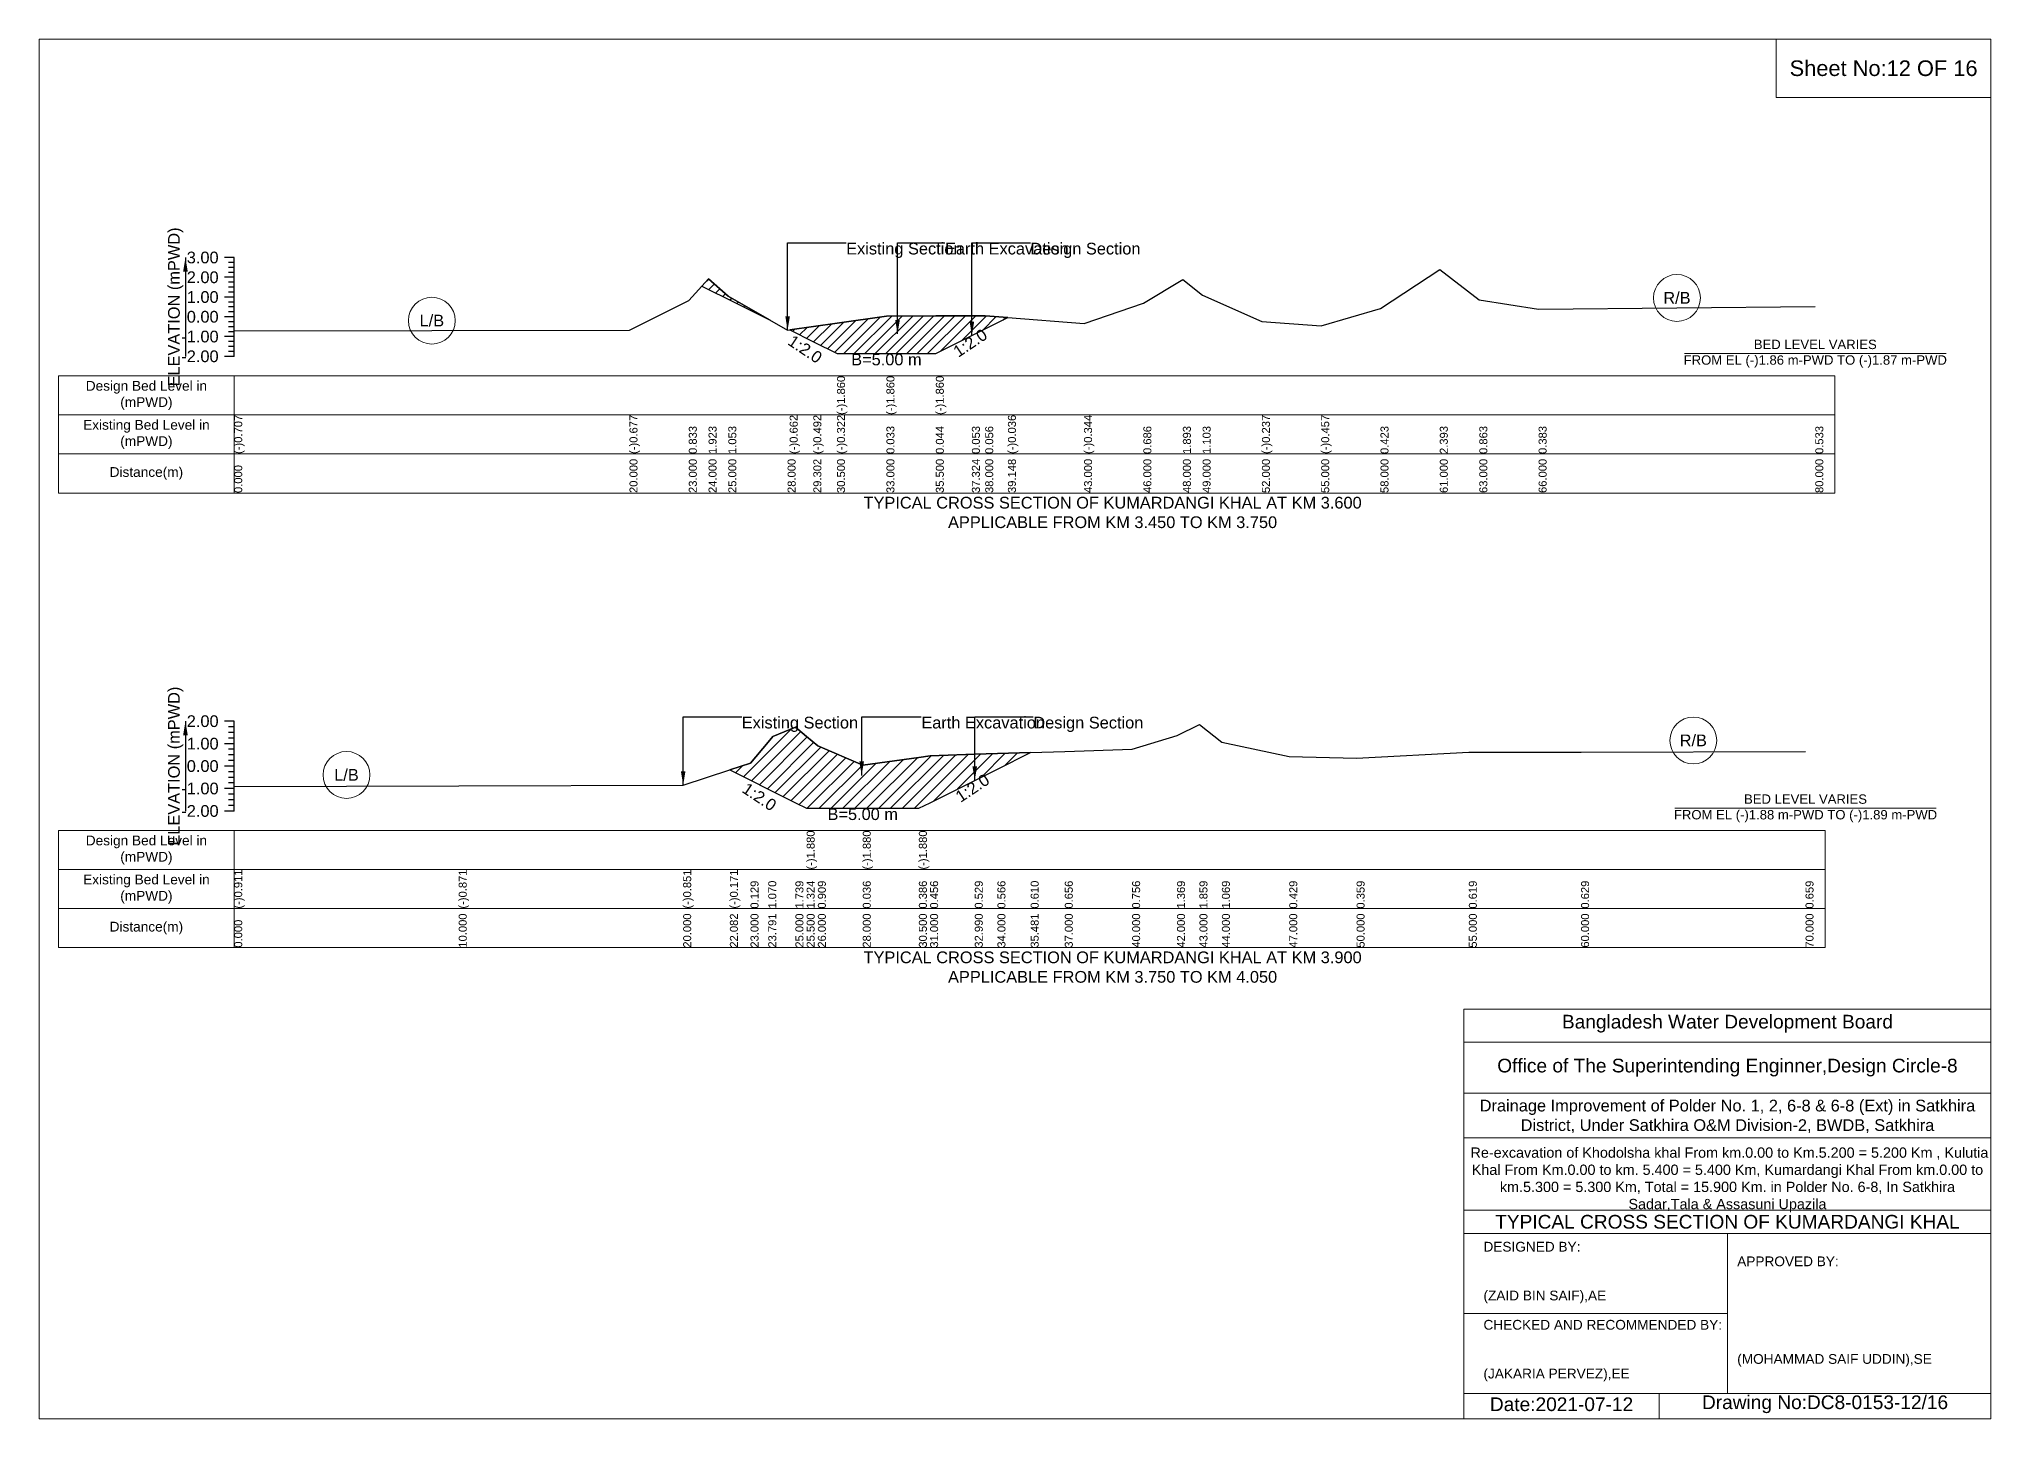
# Model space of a CAD drawing. Header units: inches. Extents: x 91000 to 568000, y -5656 to 0.
# Drawn here: x 520000 to 528000, y -5656 to 0 of the extents above; entities that cross this region are included whole.
import ezdxf

# ---------------------------------------------------------------- set-up
doc = ezdxf.new("R2010")
doc.units = ezdxf.units.IN
doc.header["$LTSCALE"] = 7
doc.header["$MEASUREMENT"] = 0
for name, color, linetype, lineweight in [('Cross section Data Border', 7, 'Continuous', 9), ('Cross Section Labels', 7, 'Continuous', 9), ('Existing_Bed_Level for Xsection', 7, 'Continuous', 25)]:
    doc.layers.add(name, color=color, linetype=linetype, lineweight=lineweight)
doc.styles.get("Standard").update_dxf_attribs({"font": 'arial.ttf'})
doc.dimstyles.get("Standard").update_dxf_attribs({"dimtxt": 0.18, "dimasz": 0.18, "dimexe": 0.18, "dimexo": 0.0625, "dimgap": 0.09, "dimtad": 0, "dimtih": 1, "dimtoh": 1, "dimdec": 4, "dimzin": 0, "dimdsep": 46, "dimtxsty": 'Standard', "dimcen": 0.09, "dimadec": 0, "dimazin": 0, "dimtfac": 1, "dimtdec": 4, "dimtofl": 0, "dimtmove": 0, "dimatfit": 3, "dimfxl": 1, "dimtolj": 1, "dimtzin": 0, "dimarcsym": 0})

msp = doc.modelspace()

# ---------------------------------------------------------------- hatches: boundary and pattern name
at = {"layer": 'Existing_Bed_Level for Xsection'}
h = msp.add_hatch(dxfattribs=at)
h.set_pattern_fill('ANSI31', color=256, scale=243, style=0)
h.paths.add_polyline_path([(522716.8, -1012.6), (522744, -1026.1), (522825, -1066.6), (522997.2, -1152.7), (522825, -1053.4), (522744, -983)])
h = msp.add_hatch(dxfattribs=at)
h.set_pattern_fill('ANSI31', color=256, scale=243, style=0)
h.paths.add_polyline_path([(523076.5, -1192.4), (523173.5, -1240.9), (523270.5, -1289.4), (523473, -1289.4), (523675.5, -1289.4), (523823.3, -1215.5), (523878, -1188.1), (523971, -1141.6), (523878, -1134.2), (523823.3, -1134.4), (523675.5, -1135.1), (523473, -1136.1), (523270.5, -1164.8), (523173.5, -1178.6)])
h = msp.add_hatch(dxfattribs=at)
h.set_pattern_fill('ANSI31', color=256, scale=276, style=0)
h.paths.add_polyline_path([(522831.5, -2995.9), (522916, -3038.1), (522988.8, -3074.5), (523008, -3084.1), (523100, -3130.1), (523146, -3153.1), (523192, -3153.1), (523376, -3153.1), (523606, -3153.1), (523652, -3130.1), (523835.1, -3038.6), (523928, -2992.1), (524064.2, -2924), (523928, -2928.1), (523835.1, -2931.5), (523652, -2938.2), (523606, -2944.7), (523376, -2976.9), (523192, -2896.6), (523146, -2858.4), (523100, -2820.2), (523008, -2858.8), (522988.8, -2881.7), (522916, -2968.3)])

# ---------------------------------------------------------------- linework, layer by layer
at = {"layer": 'Cross section Data Border'}
for points in [[(520080, -1380.7), (527360, -1380.7), (527360, -1860.7), (520080, -1860.7)], [(520080, -3244.2), (527320, -3244.2), (527320, -3724.2), (520080, -3724.2)]]:
    msp.add_lwpolyline(points, close=True, dxfattribs=at)
for points in [[(520800, -1380.7), (520800, -1860.7)], [(520080, -1540.7), (527360, -1540.7)], [(520080, -1700.7), (527360, -1700.7)], [(520800, -3244.2), (520800, -3724.2)], [(520080, -3404.2), (527320, -3404.2)], [(520080, -3564.2), (527320, -3564.2)]]:
    msp.add_lwpolyline(points, dxfattribs=at)
at = {"layer": 'Cross Section Labels'}
for points in [[(520000, 0), (528000, 0), (528000, -5656), (520000, -5656)], [(527120, 0), (528000, 0), (528000, -240), (527120, -240)]]:
    msp.add_lwpolyline(points, close=True, dxfattribs=at)
for points in [[(526744.2, -1289.4), (527815.8, -1289.4)], [(526704.2, -3153.1), (527775.8, -3153.1)], [(525840, -5656), (525840, -3976), (528000, -3976)], [(525840, -4112), (528000, -4112)], [(525840, -4320), (528000, -4320)], [(525840, -4504), (528000, -4504)], [(525840, -4800), (528000, -4800)], [(525840, -4896), (528000, -4896)], [(526920, -4896), (526920, -5552)], [(525840, -5224), (526920, -5224)], [(525840, -5552), (528000, -5552)], [(526640, -5552), (526640, -5656)]]:
    msp.add_lwpolyline(points, dxfattribs=at)
for centre in [(526713, -1061.1), (521610, -1154.3), (526780, -2874.9), (521260, -3016.2)]:
    msp.add_circle(centre, 96, dxfattribs=at)
at = {"layer": 'Existing_Bed_Level for Xsection'}
for points in [[(520800, -895.7), (520760, -895.7)], [(520800, -916), (520776, -916)], [(520800, -936.2), (520776, -936.2)], [(520800, -956.5), (520776, -956.5)], [(520800, -1300.7), (520800, -1219.7), (520800, -1138.7), (520800, -1057.7), (520800, -976.7), (520800, -895.7)], [(520800, -1196), (522420, -1193.6), (522663, -1071.3), (522744, -983), (522825, -1053.4), (523068, -1193.6), (523076.5, -1192.4), (523173.5, -1178.6), (523270.5, -1164.8), (523270.5, -1164.8), (523473, -1136.1), (523473, -1136.1), (523675.5, -1135.1), (523675.5, -1135.1), (523823.3, -1134.4), (523878, -1134.2), (523971, -1141.6), (524283, -1166.6), (524526, -1083.2), (524688, -985.4), (524769, -1049.4), (525012, -1157.9), (525255, -1175.8), (525498, -1104.5), (525741, -944.9), (525903, -1068.8), (526146, -1107.7), (527280, -1095.6)], [(520800, -976.7), (520760, -976.7)], [(520800, -997), (520776, -997)], [(520800, -1017.2), (520776, -1017.2)], [(520800, -1037.5), (520776, -1037.5)], [(520800, -1057.7), (520760, -1057.7)], [(520800, -1078), (520776, -1078)], [(520800, -1098.2), (520776, -1098.2)], [(520800, -1118.5), (520776, -1118.5)], [(520800, -1138.7), (520760, -1138.7)], [(520800, -1159), (520776, -1159)], [(520800, -1179.2), (520776, -1179.2)], [(520800, -1199.5), (520776, -1199.5)], [(520800, -1219.7), (520760, -1219.7)], [(520800, -1240), (520776, -1240)], [(520800, -1260.2), (520776, -1260.2)], [(520800, -1300.7), (520760, -1300.7)], [(520800, -1280.5), (520776, -1280.5)], [(520800, -2796.2), (520760, -2796.2)], [(520800, -3164.2), (520800, -3072.2), (520800, -2980.2), (520800, -2888.2), (520800, -2796.2)], [(520800, -2819.2), (520776, -2819.2)], [(520800, -2842.2), (520776, -2842.2)], [(520800, -2865.2), (520776, -2865.2)], [(520800, -3064), (521720, -3060.3), (522640, -3058.5), (522831.5, -2995.9), (522916, -2968.3), (522988.8, -2881.7), (523008, -2858.8), (523100, -2820.2), (523146, -2858.4), (523146, -2858.4), (523192, -2896.6), (523376, -2976.9), (523376, -2976.9), (523606, -2944.7), (523606, -2944.7), (523652, -2938.2), (523835.1, -2931.5), (523928, -2928.1), (524064.2, -2924), (524204, -2919.8), (524480, -2910.6), (524664, -2854.2), (524756, -2809.2), (524848, -2881.8), (525124, -2940.7), (525400, -2947.2), (525860, -2923.2), (526320, -2922.3), (527240, -2919.6)], [(520800, -2888.2), (520760, -2888.2)], [(520800, -2911.2), (520776, -2911.2)], [(520800, -2934.2), (520776, -2934.2)], [(520800, -2957.2), (520776, -2957.2)], [(520800, -2980.2), (520760, -2980.2)], [(520800, -3003.2), (520776, -3003.2)], [(520800, -3026.2), (520776, -3026.2)], [(520800, -3072.2), (520760, -3072.2)], [(520800, -3049.2), (520776, -3049.2)], [(520800, -3095.2), (520776, -3095.2)], [(520800, -3118.2), (520776, -3118.2)], [(520800, -3164.2), (520760, -3164.2)], [(520800, -3141.2), (520776, -3141.2)]]:
    msp.add_lwpolyline(points, dxfattribs=at)
for points in [[(522716.8, -1012.6), (522744, -1026.1), (522825, -1066.6), (522997.2, -1152.7), (522825, -1053.4), (522744, -983)], [(523076.5, -1192.4), (523173.5, -1240.9), (523270.5, -1289.4), (523270.5, -1289.4), (523473, -1289.4), (523473, -1289.4), (523675.5, -1289.4), (523675.5, -1289.4), (523823.3, -1215.5), (523878, -1188.1), (523971, -1141.6), (523971, -1141.6), (523971, -1141.6), (523878, -1134.2), (523823.3, -1134.4), (523675.5, -1135.1), (523675.5, -1135.1), (523473, -1136.1), (523473, -1136.1), (523270.5, -1164.8), (523270.5, -1164.8), (523173.5, -1178.6)], [(522831.5, -2995.9), (522831.5, -2995.9), (522916, -3038.1), (522988.8, -3074.5), (523008, -3084.1), (523100, -3130.1), (523146, -3153.1), (523146, -3153.1), (523192, -3153.1), (523376, -3153.1), (523376, -3153.1), (523606, -3153.1), (523606, -3153.1), (523652, -3130.1), (523835.1, -3038.6), (523928, -2992.1), (524064.2, -2924), (523928, -2928.1), (523835.1, -2931.5), (523652, -2938.2), (523606, -2944.7), (523606, -2944.7), (523376, -2976.9), (523376, -2976.9), (523192, -2896.6), (523146, -2858.4), (523146, -2858.4), (523100, -2820.2), (523008, -2858.8), (522988.8, -2881.7), (522916, -2968.3), (522831.5, -2995.9)]]:
    msp.add_lwpolyline(points, close=True, dxfattribs=at)

# ---------------------------------------------------------------- texts
at = {"layer": 'Cross section Data Border', "char_height": 40, "width": 640, "attachment_point": 5}
for s, insert in [('Design Bed Level in (mPWD)', (520440, -1460.7)), ('Existing Bed Level in (mPWD)', (520440, -1620.7)), ('Distance(m)', (520440, -1780.7)), ('Design Bed Level in (mPWD)', (520440, -3324.2)), ('Existing Bed Level in (mPWD)', (520440, -3484.2)), ('Distance(m)', (520440, -3644.2))]:
    msp.add_mtext(s, dxfattribs=dict(at, insert=insert))
at = {"layer": 'Cross Section Labels'}
for s, insert, char_height, attachment_point in [('Sheet No:12 OF 16', (527560, -120), 64, 5), ('Existing Section', (523308, -835), 48, 1), ('Earth Excavation', (523713, -835), 48, 1), ('Design Section', (524063.3, -835), 48, 1), ('R/B', (526713, -1061.1), 48, 5), ('L/B', (521610, -1154.3), 48, 5), ('BED LEVEL VARIES ^JFROM EL (-)1.86 m-PWD TO (-)1.87 m-PWD', (527280, -1289.4), 38.4, 5), ('B=5.00 m', (523473, -1289.4), 48, 2), ('TYPICAL CROSS SECTION OF KUMARDANGI KHAL AT KM 3.600^JAPPLICABLE FROM KM 3.450 TO KM 3.750', (524400, -1940.7), 48, 5), ('Existing Section', (522880, -2777.8), 48, 1), ('Earth Excavation', (523616, -2777.8), 48, 1), ('Design Section', (524075.1, -2777.8), 48, 1), ('R/B', (526780, -2874.9), 48, 5), ('L/B', (521260, -3016.2), 48, 5), ('BED LEVEL VARIES ^JFROM EL (-)1.88 m-PWD TO (-)1.89 m-PWD', (527240, -3153.1), 38.4, 5), ('B=5.00 m', (523376, -3153.1), 48, 2), ('TYPICAL CROSS SECTION OF KUMARDANGI KHAL AT KM 3.900^JAPPLICABLE FROM KM 3.750 TO KM 4.050', (524400, -3804.2), 48, 5), ('Bangladesh Water Development Board', (526920, -4036), 56, 5), ('Office of The Superintending Enginner,Design Circle-8', (526920, -4216), 56, 5)]:
    msp.add_mtext(s, dxfattribs=dict(at, insert=insert, char_height=char_height, attachment_point=attachment_point))
at = {"layer": 'Cross Section Labels', "char_height": 48, "attachment_point": 2}
for insert, rotation in [((523803, -1225.6), 33.69007), ((523153.2, -1251), 326.30993), ((523812.1, -3050.1), 33.69007), ((522965.8, -3086), 326.30993)]:
    msp.add_mtext('1:2.0', dxfattribs=dict(at, insert=insert, rotation=rotation))
at = {"layer": 'Cross Section Labels'}
for s, insert, char_height, width, attachment_point in [('Drainage Improvement of Polder No. 1, 2, 6-8 & 6-8 (Ext) in Satkhira District, Under Satkhira O&M Division-2, BWDB, Satkhira', (526920, -4416), 48, 2240, 5), (' Re-excavation of Khodolsha khal From km.0.00 to Km.5.200 = 5.200 Km , Kulutia Khal From Km.0.00 to km. 5.400 = 5.400 Km, Kumardangi Khal From km.0.00 to km.5.300 = 5.300 Km, Total = 15.900 Km. in Polder No. 6-8, In Satkhira Sadar,Tala & Assasuni Upazila', (526920, -4676), 42.1524, 2160, 5), ('TYPICAL CROSS SECTION OF KUMARDANGI KHAL', (526920, -4848), 56, 2240, 5), ('DESIGNED BY:^J^J^J(ZAID BIN SAIF),AE', (525920, -5056), 40, 1120, 4), ('APPROVED BY:^J^J^J^J^J^J(MOHAMMAD SAIF UDDIN),SE', (526960, -5216), 40, 1120, 4), ('CHECKED AND RECOMMENDED BY:^J^J^J(JAKARIA PERVEZ),EE', (525920, -5376), 40, 1120, 4), ('Date:2021-07-12', (526240, -5596), 56, 1120, 5), ('Drawing No:DC8-0153-12/16', (527320, -5596), 56, 1760, 5)]:
    msp.add_mtext(s, dxfattribs=dict(at, insert=insert, char_height=char_height, width=width, attachment_point=attachment_point))
at = {"layer": 'Existing_Bed_Level for Xsection', "rotation": 90}
for s, insert, char_height, attachment_point in [('ELEVATION (mPWD)', (520560, -1098.2), 48, 5), ('(-)1.860', (523270.5, -1540.7), 32.8, 1), ('(-)1.860', (523473, -1540.7), 32.8, 1), ('(-)1.860', (523675.5, -1540.7), 32.8, 1), ('(-)0.707', (520800, -1700.7), 32.8, 1), ('(-)0.677', (522420, -1700.7), 32.8, 1), ('0.833', (522663, -1700.7), 32.8, 1), ('1.923', (522744, -1700.7), 32.8, 1), ('1.053', (522825, -1700.7), 32.8, 1), ('(-)0.662', (523076.5, -1700.7), 32.8, 1), ('(-)0.492', (523173.5, -1700.7), 32.8, 1), ('(-)0.322', (523270.5, -1700.7), 32.8, 1), ('0.033', (523473, -1700.7), 32.8, 1), ('0.044', (523675.5, -1700.7), 32.8, 1), ('0.053', (523823.3, -1700.7), 32.8, 1), ('0.056', (523878, -1700.7), 32.8, 1), ('(-)0.036', (523971, -1700.7), 32.8, 1), ('(-)0.344', (524283, -1700.7), 32.8, 1), ('0.686', (524526, -1700.7), 32.8, 1), ('1.893', (524688, -1700.7), 32.8, 1), ('1.103', (524769, -1700.7), 32.8, 1), ('(-)0.237', (525012, -1700.7), 32.8, 1), ('(-)0.457', (525255, -1700.7), 32.8, 1), ('0.423', (525498, -1700.7), 32.8, 1), ('2.393', (525741, -1700.7), 32.8, 1), ('0.863', (525903, -1700.7), 32.8, 1), ('0.383', (526146, -1700.7), 32.8, 1), ('0.533', (527280, -1700.7), 32.8, 1), ('0.000', (520800, -1860.7), 32.8, 1), ('20.000', (522420, -1860.7), 32.8, 1), ('23.000', (522663, -1860.7), 32.8, 1), ('24.000', (522744, -1860.7), 32.8, 1), ('25.000', (522825, -1860.7), 32.8, 1), ('28.000', (523068, -1860.7), 32.8, 1), ('29.302', (523173.5, -1860.7), 32.8, 1), ('30.500', (523270.5, -1860.7), 32.8, 1), ('33.000', (523473, -1860.7), 32.8, 1), ('35.500', (523675.5, -1860.7), 32.8, 1), ('37.324', (523823.3, -1860.7), 32.8, 1), ('38.000', (523878, -1860.7), 32.8, 1), ('39.148', (523971, -1860.7), 32.8, 1), ('43.000', (524283, -1860.7), 32.8, 1), ('46.000', (524526, -1860.7), 32.8, 1), ('48.000', (524688, -1860.7), 32.8, 1), ('49.000', (524769, -1860.7), 32.8, 1), ('52.000', (525012, -1860.7), 32.8, 1), ('55.000', (525255, -1860.7), 32.8, 1), ('58.000', (525498, -1860.7), 32.8, 1), ('61.000', (525741, -1860.7), 32.8, 1), ('63.000', (525903, -1860.7), 32.8, 1), ('66.000', (526146, -1860.7), 32.8, 1), ('80.000', (527280, -1860.7), 32.8, 1), ('ELEVATION (mPWD)', (520560, -2980.2), 48, 5), ('(-)1.880', (523146, -3404.2), 32.8, 1), ('(-)1.880', (523376, -3404.2), 32.8, 1), ('(-)1.880', (523606, -3404.2), 32.8, 1), ('(-)0.911', (520800, -3564.2), 32.8, 1), ('(-)0.871', (521720, -3564.2), 32.8, 1), ('(-)0.851', (522640, -3564.2), 32.8, 1), ('(-)0.171', (522831.5, -3564.2), 32.8, 1), ('0.129', (522916, -3564.2), 32.8, 1), ('1.070', (522988.8, -3564.2), 32.8, 1), ('1.739', (523100, -3564.2), 32.8, 1), ('1.324', (523146, -3564.2), 32.8, 1), ('0.909', (523192, -3564.2), 32.8, 1), ('0.036', (523376, -3564.2), 32.8, 1), ('0.386', (523606, -3564.2), 32.8, 1), ('0.456', (523652, -3564.2), 32.8, 1), ('0.529', (523835.1, -3564.2), 32.8, 1), ('0.566', (523928, -3564.2), 32.8, 1), ('0.610', (524064.2, -3564.2), 32.8, 1), ('0.656', (524204, -3564.2), 32.8, 1), ('0.756', (524480, -3564.2), 32.8, 1), ('1.369', (524664, -3564.2), 32.8, 1), ('1.859', (524756, -3564.2), 32.8, 1), ('1.069', (524848, -3564.2), 32.8, 1), ('0.429', (525124, -3564.2), 32.8, 1), ('0.359', (525400, -3564.2), 32.8, 1), ('0.619', (525860, -3564.2), 32.8, 1), ('0.629', (526320, -3564.2), 32.8, 1), ('0.659', (527240, -3564.2), 32.8, 1), ('10.000', (521720, -3724.2), 32.8, 1), ('20.000', (522640, -3724.2), 32.8, 1), ('22.082', (522831.5, -3724.2), 32.8, 1), ('23.000', (522916, -3724.2), 32.8, 1), ('23.791', (522988.8, -3724.2), 32.8, 1), ('25.000', (523100, -3724.2), 32.8, 1), ('25.500', (523146, -3724.2), 32.8, 1), ('26.000', (523192, -3724.2), 32.8, 1), ('28.000', (523376, -3724.2), 32.8, 1), ('30.500', (523606, -3724.2), 32.8, 1), ('31.000', (523652, -3724.2), 32.8, 1), ('32.990', (523835.1, -3724.2), 32.8, 1), ('34.000', (523928, -3724.2), 32.8, 1), ('35.481', (524064.2, -3724.2), 32.8, 1), ('37.000', (524204, -3724.2), 32.8, 1), ('40.000', (524480, -3724.2), 32.8, 1), ('42.000', (524664, -3724.2), 32.8, 1), ('43.000', (524756, -3724.2), 32.8, 1), ('44.000', (524848, -3724.2), 32.8, 1), ('47.000', (525124, -3724.2), 32.8, 1), ('50.000', (525400, -3724.2), 32.8, 1), ('55.000', (525860, -3724.2), 32.8, 1), ('60.000', (526320, -3724.2), 32.8, 1), ('70.000', (527240, -3724.2), 32.8, 1), ('0.000', (520800, -3724.2), 32.8, 1)]:
    msp.add_mtext(s, dxfattribs=dict(at, insert=insert, char_height=char_height, attachment_point=attachment_point))
at = {"layer": 'Existing_Bed_Level for Xsection', "char_height": 48, "attachment_point": 6}
for s, insert in [('3.00', (520736, -895.7)), ('2.00', (520736, -976.7)), ('1.00', (520736, -1057.7)), ('0.00', (520736, -1138.7)), ('-1.00', (520736, -1219.7)), ('-2.00', (520736, -1300.7)), ('2.00', (520736, -2796.2)), ('1.00', (520736, -2888.2)), ('0.00', (520736, -2980.2)), ('-1.00', (520736, -3072.2)), ('-2.00', (520736, -3164.2))]:
    msp.add_mtext(s, dxfattribs=dict(at, insert=insert))

# ---------------------------------------------------------------- leaders
at = {"layer": 'Cross Section Labels', "annotation_type": 0, "has_hookline": 1, "hookline_direction": 0}
for points, text_width in [([(523068, -1193.6), (523068, -835), (523307.9, -835)], 467.2), ([(523518.6, -1208.7), (523518.6, -835), (523712.9, -835)], 497), ([(523823.3, -1215.5), (523823.3, -835), (524063.2, -835)], 441.2), ([(522640, -3058.5), (522640, -2777.8), (522879.9, -2777.8)], 467.2), ([(523371.6, -3018.5), (523371.6, -2777.8), (523615.9, -2777.8)], 497), ([(523835.1, -3038.6), (523835.1, -2777.8), (524075, -2777.8)], 441.2)]:
    msp.add_leader(points, dimstyle='Standard', override={"dimasz": 57.6}, dxfattribs=dict(at, text_width=text_width))
at = {"layer": 'Existing_Bed_Level for Xsection'}
for points in [[(520600, -895.7), (520600, -1300.7)], [(520600, -2796.2), (520600, -3164.2)]]:
    msp.add_leader(points, dimstyle='Standard', override={"dimasz": 57.6}, dxfattribs=at)

doc.saveas('drawing.dxf')
